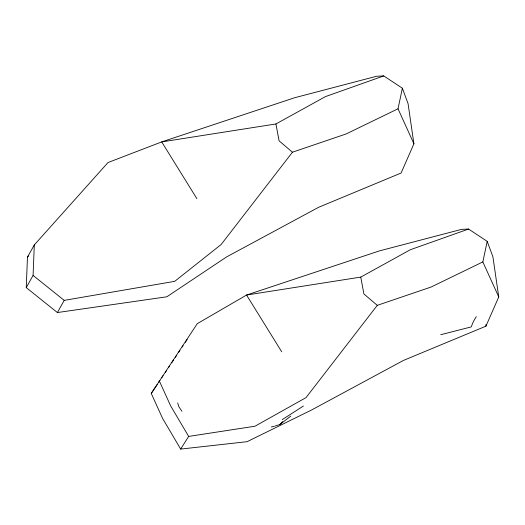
<?xml version="1.0" encoding="UTF-8"?>
<svg xmlns="http://www.w3.org/2000/svg" width="525" height="525" viewBox="0 0 525 525"><rect width="100%" height="100%" fill="white"/><g stroke="black" fill="none" stroke-linecap="round" stroke-linejoin="round"><path stroke-width="0.79" d="M26.25 287.615L27.464 257.112L34.296 244.939L108.012 162.54L161.707 141.907L294.564 97.755L376.628 76.256L383.736 75.915L402.373 88.213L408.063 103.642L413.917 143.804L401.093 173.033L318.609 207.296L226.524 256.961L166.845 296.783L57.389 312.552L26.25 287.615L33.082 275.441L34.296 244.939M413.917 143.804L398.022 108.787L402.373 88.213M498.75 296.94L482.849 261.923L487.2 241.356L468.562 229.051L461.462 229.392L379.398 250.898L246.54 295.043L197.269 323.669L151.259 393.428L162.632 418.497L180.672 449.085L247.111 441.683L311.358 410.104L403.436 360.432L485.927 326.176L498.75 296.94L492.896 256.777L487.2 241.356M57.389 312.552L64.221 300.372L174.72 281.328L221.169 244.486L292.445 152.211L346.178 133.934L398.022 108.787M476.26 316.654L473.366 321.602L471.201 326.918L440.744 334.707M180.672 449.085L188.652 436.413L254.986 426.221L306.003 397.628L377.278 305.353L431.005 287.07L482.849 261.923M151.259 393.428L157.165 384.569M158.53 382.522L159.895 380.481M161.713 377.757L163.078 375.71M165.349 372.304L166.254 370.939M168.525 367.533L169.437 366.168M171.708 362.762L173.526 360.038M175.343 357.308L176.708 355.267M178.526 352.538L179.891 350.497M182.162 347.091L183.067 345.726M185.345 342.32L187.156 339.59M27.464 257.112L28.553 255.885M275.244 425.992L279.832 424.541L282.66 421.575M279.832 424.541L290.791 416.082M282.214 419.633L303.404 406.048M196.875 198.653L161.707 141.907L275.933 123.959L325.493 96.593L383.736 75.915M281.708 351.789L246.54 295.043L360.76 277.102L410.327 249.736L468.562 229.051M271.34 426.963L274.463 426.188M33.082 275.441L64.221 300.372M292.445 152.211L279.07 140.825L275.933 123.959M377.278 305.353L363.904 293.961L360.76 277.102M181.958 411.305L178.861 406.711L177.686 402.983M188.652 436.413L170.618 405.818L159.239 380.756M485.907 324.562L485.927 326.176"/></g></svg>
